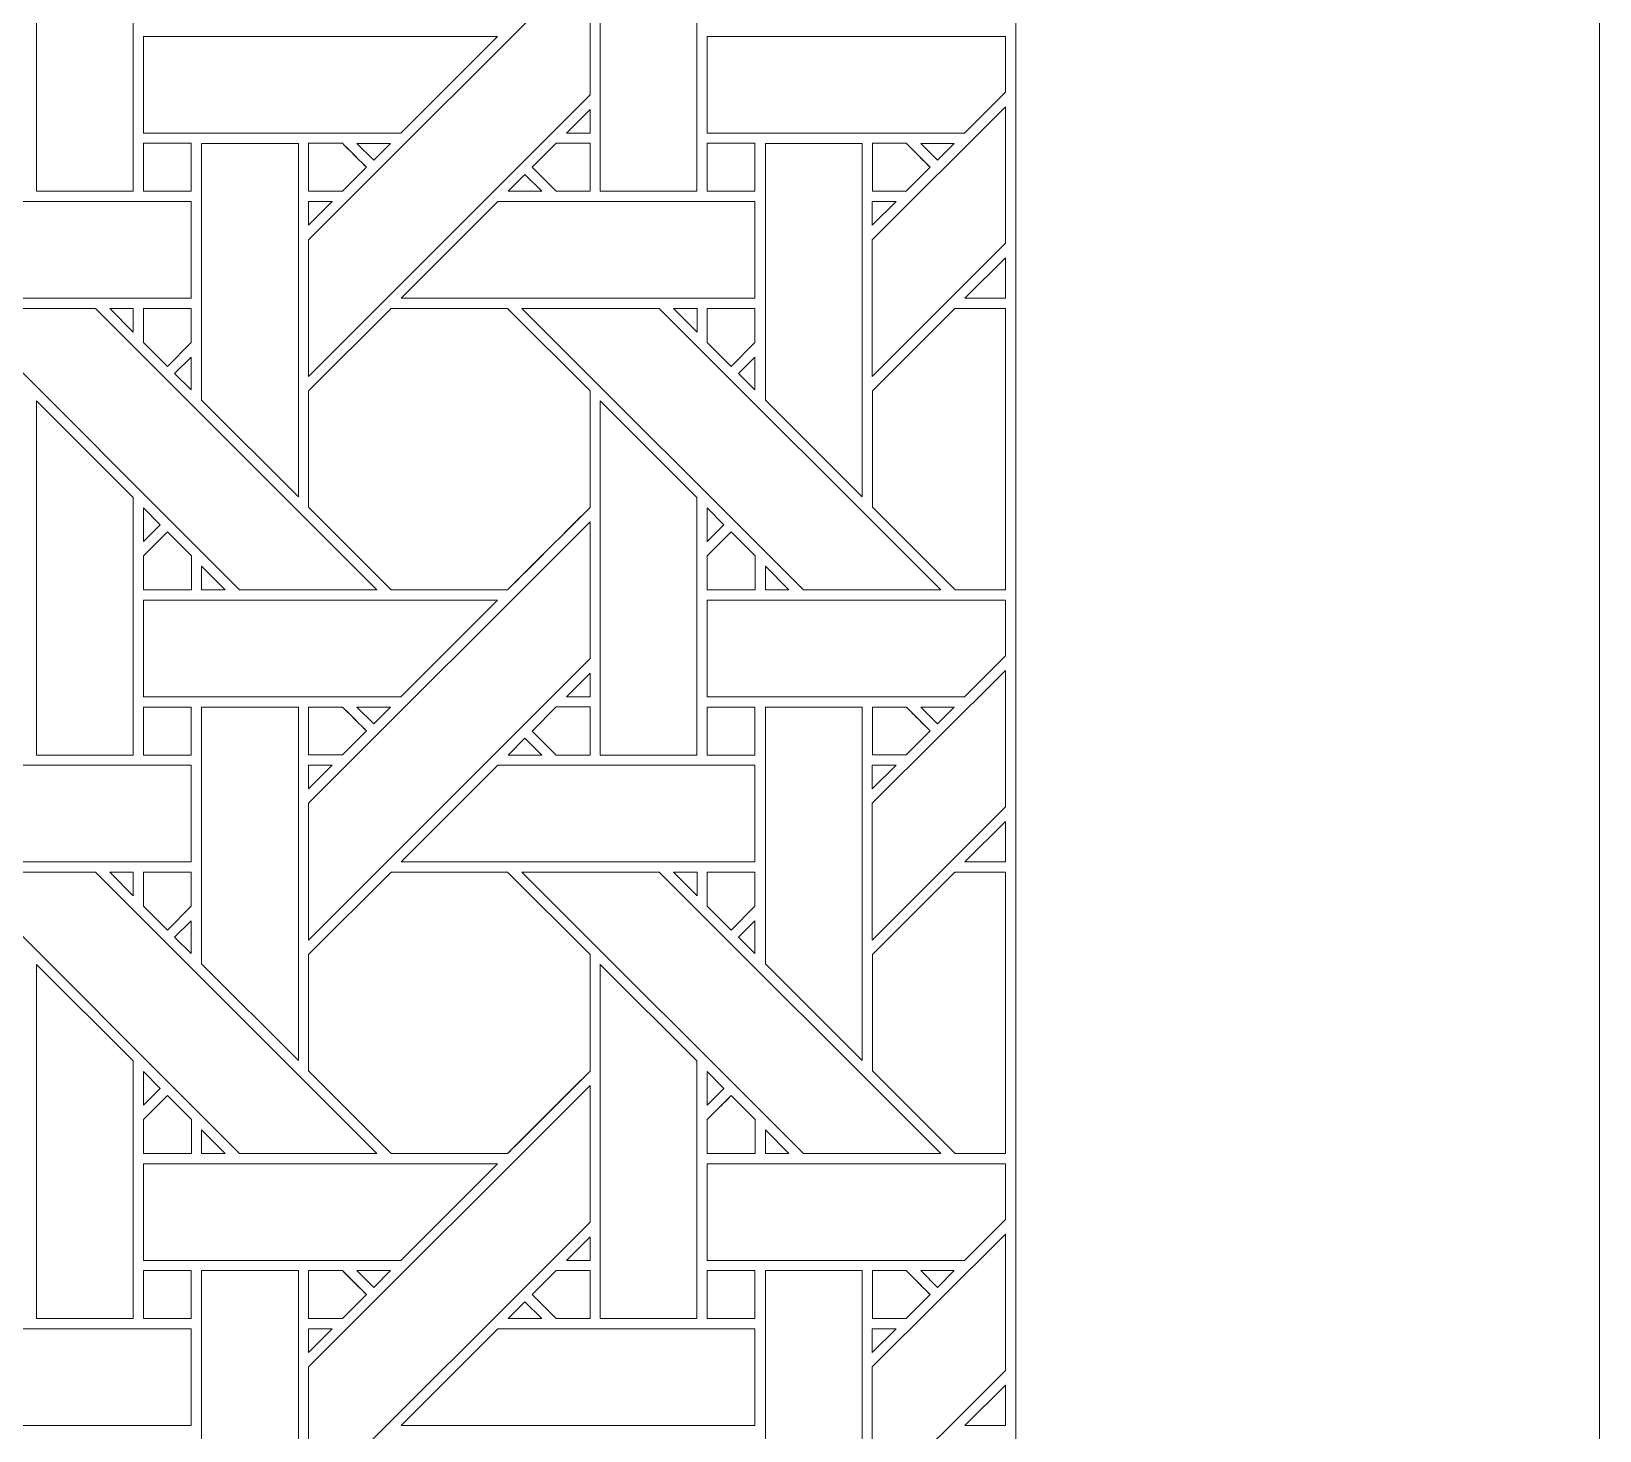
# Model space of a CAD drawing. Header units: inches. Extents: x 2.4 to 22.4, y -0.9 to 19.1.
# Drawn here: x 19.744 to 22.383, y 8.866 to 11.221 of the extents above; entities that cross this region are included whole.
import ezdxf

# ---------------------------------------------------------------- set-up
doc = ezdxf.new("R2010")
doc.units = ezdxf.units.IN
doc.header["$MEASUREMENT"] = 0
doc.layers.add('Design', color=7, linetype='Continuous', lineweight=0)

msp = doc.modelspace()

# ---------------------------------------------------------------- linework, layer by layer
at = {"layer": 'Design'}
for points, knots in [([(2.3829, 19.0948), (2.3829, 19.0948), (2.3829, -0.9052), (2.3829, -0.9052), (2.3829, -0.9052), (22.3829, -0.9052), (22.3829, -0.9052), (22.3829, -0.9052), (22.3829, 19.0948), (22.3829, 19.0948), (22.3829, 19.0948), (2.3829, 19.0948), (2.3829, 19.0948)], [0, 0, 0, 0, 1, 1, 1, 2, 2, 2, 3, 3, 3, 4, 4, 4, 4]), ([(3.3653, 18.1123), (3.3653, 18.1123), (3.3653, 0.0772), (3.3653, 0.0772), (3.3653, 0.0772), (21.4004, 0.0772), (21.4004, 0.0772), (21.4004, 0.0772), (21.4004, 18.1123), (21.4004, 18.1123), (21.4004, 18.1123), (3.3653, 18.1123), (3.3653, 18.1123)], [0, 0, 0, 0, 1, 1, 1, 2, 2, 2, 3, 3, 3, 4, 4, 4, 4]), ([(19.7523, 10.9519), (19.7523, 10.9519), (19.7523, 11.5477), (19.7523, 11.5477), (19.7523, 11.5477), (19.9151, 11.3856), (19.9151, 11.3856), (19.9151, 11.3856), (19.9151, 10.9519), (19.9151, 10.9519), (19.9151, 10.9519), (19.7523, 10.9519), (19.7523, 10.9519)], [0, 0, 0, 0, 1, 1, 1, 2, 2, 2, 3, 3, 3, 4, 4, 4, 4]), ([(20.701, 10.9519), (20.701, 10.9519), (20.701, 11.5477), (20.701, 11.5477), (20.701, 11.5477), (20.8638, 11.3856), (20.8638, 11.3856), (20.8638, 11.3856), (20.8638, 10.9519), (20.8638, 10.9519), (20.8638, 10.9519), (20.701, 10.9519), (20.701, 10.9519)], [0, 0, 0, 0, 1, 1, 1, 2, 2, 2, 3, 3, 3, 4, 4, 4, 4]), ([(20.6839, 11.1141), (20.6839, 11.1141), (20.2102, 10.6404), (20.2102, 10.6404), (20.2102, 10.6404), (20.2102, 10.8705), (20.2102, 10.8705), (20.2102, 10.8705), (20.6839, 11.3441), (20.6839, 11.3441), (20.6839, 11.3441), (20.6839, 11.1141), (20.6839, 11.1141)], [0, 0, 0, 0, 1, 1, 1, 2, 2, 2, 3, 3, 3, 4, 4, 4, 4]), ([(19.9324, 11.0499), (19.9324, 11.0499), (19.9324, 11.2126), (19.9324, 11.2126), (19.9324, 11.2126), (20.5281, 11.2126), (20.5281, 11.2126), (20.5281, 11.2126), (20.3653, 11.0499), (20.3653, 11.0499), (20.3653, 11.0499), (19.9324, 11.0499), (19.9324, 11.0499)], [0, 0, 0, 0, 1, 1, 1, 2, 2, 2, 3, 3, 3, 4, 4, 4, 4]), ([(21.3141, 11.0499), (21.3141, 11.0499), (20.8811, 11.0499), (20.8811, 11.0499), (20.8811, 11.0499), (20.8811, 11.2126), (20.8811, 11.2126), (20.8811, 11.2126), (21.3829, 11.2126), (21.3829, 11.2126), (21.3829, 11.2126), (21.3829, 11.1187), (21.3829, 11.1187), (21.3829, 11.1187), (21.3141, 11.0499), (21.3141, 11.0499)], [0, 0, 0, 0, 1, 1, 1, 2, 2, 2, 3, 3, 3, 4, 4, 4, 5, 5, 5, 5]), ([(20.6441, 11.0499), (20.6441, 11.0499), (20.6839, 11.0897), (20.6839, 11.0897), (20.6839, 11.0897), (20.6839, 11.0499), (20.6839, 11.0499), (20.6839, 11.0499), (20.6441, 11.0499), (20.6441, 11.0499)], [0, 0, 0, 0, 1, 1, 1, 2, 2, 2, 3, 3, 3, 3]), ([(21.1589, 10.6404), (21.1589, 10.6404), (21.1589, 10.8705), (21.1589, 10.8705), (21.1589, 10.8705), (21.3829, 11.0943), (21.3829, 11.0943), (21.3829, 11.0943), (21.3829, 10.8644), (21.3829, 10.8644), (21.3829, 10.8644), (21.1589, 10.6404), (21.1589, 10.6404)], [0, 0, 0, 0, 1, 1, 1, 2, 2, 2, 3, 3, 3, 4, 4, 4, 4]), ([(19.9324, 11.0327), (19.9324, 11.0327), (20.0127, 11.0327), (20.0127, 11.0327), (20.0127, 11.0327), (20.0127, 10.9519), (20.0127, 10.9519), (20.0127, 10.9519), (19.9324, 10.9519), (19.9324, 10.9519), (19.9324, 10.9519), (19.9324, 11.0327), (19.9324, 11.0327)], [0, 0, 0, 0, 1, 1, 1, 2, 2, 2, 3, 3, 3, 4, 4, 4, 4]), ([(19.9324, 10.9519), (19.9324, 10.9519), (19.9324, 11.0327), (19.9324, 11.0327), (19.9324, 11.0327), (20.0127, 11.0327), (20.0127, 11.0327), (20.0127, 11.0327), (20.0127, 10.9519), (20.0127, 10.9519), (20.0127, 10.9519), (19.9324, 10.9519), (19.9324, 10.9519)], [0, 0, 0, 0, 1, 1, 1, 2, 2, 2, 3, 3, 3, 4, 4, 4, 4]), ([(20.1931, 10.4375), (20.1931, 10.4375), (20.0302, 10.6004), (20.0302, 10.6004), (20.0302, 10.6004), (20.0302, 11.0326), (20.0302, 11.0326), (20.0302, 11.0326), (20.1931, 11.0326), (20.1931, 11.0326), (20.1931, 11.0326), (20.1931, 10.4375), (20.1931, 10.4375)], [0, 0, 0, 0, 1, 1, 1, 2, 2, 2, 3, 3, 3, 4, 4, 4, 4]), ([(20.2673, 11.0327), (20.2725, 11.0276), (20.3032, 10.9967), (20.3077, 10.9923), (20.3077, 10.9923), (20.2672, 10.9519), (20.2672, 10.9519), (20.2672, 10.9519), (20.2103, 10.9519), (20.2103, 10.9519), (20.2103, 10.9519), (20.2103, 11.0327), (20.2103, 11.0327), (20.2103, 11.0327), (20.2673, 11.0327), (20.2673, 11.0327)], [0, 0, 0, 0, 1, 1, 1, 2, 2, 2, 3, 3, 3, 4, 4, 4, 5, 5, 5, 5]), ([(20.2103, 10.9519), (20.2103, 10.9519), (20.2103, 11.0327), (20.2103, 11.0327), (20.2103, 11.0327), (20.2673, 11.0327), (20.2673, 11.0327), (20.2727, 11.0274), (20.3035, 10.9965), (20.3077, 10.9923), (20.3077, 10.9923), (20.2672, 10.9519), (20.2672, 10.9519), (20.2672, 10.9519), (20.2103, 10.9519), (20.2103, 10.9519)], [0, 0, 0, 0, 1, 1, 1, 2, 2, 2, 3, 3, 3, 4, 4, 4, 5, 5, 5, 5]), ([(20.2916, 11.0326), (20.2916, 11.0326), (20.3481, 11.0326), (20.3481, 11.0326), (20.3481, 11.0326), (20.3198, 11.0045), (20.3198, 11.0045), (20.3198, 11.0045), (20.2916, 11.0326), (20.2916, 11.0326)], [0, 0, 0, 0, 1, 1, 1, 2, 2, 2, 3, 3, 3, 3]), ([(20.6268, 10.9519), (20.6268, 10.9519), (20.5865, 10.9923), (20.5865, 10.9923), (20.5865, 10.9923), (20.6269, 11.0327), (20.6269, 11.0327), (20.6269, 11.0327), (20.6839, 11.0327), (20.6839, 11.0327), (20.6839, 11.0327), (20.6839, 10.9519), (20.6839, 10.9519), (20.6839, 10.9519), (20.6268, 10.9519), (20.6268, 10.9519)], [0, 0, 0, 0, 1, 1, 1, 2, 2, 2, 3, 3, 3, 4, 4, 4, 5, 5, 5, 5]), ([(20.6839, 11.0327), (20.6839, 11.0327), (20.6839, 10.9519), (20.6839, 10.9519), (20.6839, 10.9519), (20.6268, 10.9519), (20.6268, 10.9519), (20.6268, 10.9519), (20.5865, 10.9923), (20.5865, 10.9923), (20.5865, 10.9923), (20.6269, 11.0327), (20.6269, 11.0327), (20.6269, 11.0327), (20.6839, 11.0327), (20.6839, 11.0327)], [0, 0, 0, 0, 1, 1, 1, 2, 2, 2, 3, 3, 3, 4, 4, 4, 5, 5, 5, 5]), ([(20.8812, 11.0327), (20.8812, 11.0327), (20.9614, 11.0327), (20.9614, 11.0327), (20.9614, 11.0327), (20.9614, 10.9519), (20.9614, 10.9519), (20.9614, 10.9519), (20.8812, 10.9519), (20.8812, 10.9519), (20.8812, 10.9519), (20.8812, 11.0327), (20.8812, 11.0327)], [0, 0, 0, 0, 1, 1, 1, 2, 2, 2, 3, 3, 3, 4, 4, 4, 4]), ([(20.9614, 10.9519), (20.9614, 10.9519), (20.8812, 10.9519), (20.8812, 10.9519), (20.8812, 10.9519), (20.8812, 11.0327), (20.8812, 11.0327), (20.8812, 11.0327), (20.9614, 11.0327), (20.9614, 11.0327), (20.9614, 11.0327), (20.9614, 10.9519), (20.9614, 10.9519)], [0, 0, 0, 0, 1, 1, 1, 2, 2, 2, 3, 3, 3, 4, 4, 4, 4]), ([(20.9789, 10.6005), (20.9789, 10.6005), (20.9789, 11.0326), (20.9789, 11.0326), (20.9789, 11.0326), (21.1418, 11.0326), (21.1418, 11.0326), (21.1418, 11.0326), (21.1418, 10.4375), (21.1418, 10.4375), (21.1418, 10.4375), (20.9789, 10.6005), (20.9789, 10.6005)], [0, 0, 0, 0, 1, 1, 1, 2, 2, 2, 3, 3, 3, 4, 4, 4, 4]), ([(21.2161, 11.0327), (21.2212, 11.0276), (21.252, 10.9967), (21.2564, 10.9923), (21.2564, 10.9923), (21.216, 10.9519), (21.216, 10.9519), (21.216, 10.9519), (21.159, 10.9519), (21.159, 10.9519), (21.159, 10.9519), (21.159, 11.0327), (21.159, 11.0327), (21.159, 11.0327), (21.2161, 11.0327), (21.2161, 11.0327)], [0, 0, 0, 0, 1, 1, 1, 2, 2, 2, 3, 3, 3, 4, 4, 4, 5, 5, 5, 5]), ([(21.2564, 10.9923), (21.2564, 10.9923), (21.216, 10.9519), (21.216, 10.9519), (21.216, 10.9519), (21.159, 10.9519), (21.159, 10.9519), (21.159, 10.9519), (21.159, 11.0327), (21.159, 11.0327), (21.159, 11.0327), (21.2161, 11.0327), (21.2161, 11.0327), (21.2214, 11.0274), (21.2522, 10.9965), (21.2564, 10.9923)], [0, 0, 0, 0, 1, 1, 1, 2, 2, 2, 3, 3, 3, 4, 4, 4, 5, 5, 5, 5]), ([(21.2404, 11.0326), (21.2404, 11.0326), (21.2968, 11.0326), (21.2968, 11.0326), (21.2968, 11.0326), (21.2686, 11.0045), (21.2686, 11.0045), (21.2686, 11.0045), (21.2404, 11.0326), (21.2404, 11.0326)], [0, 0, 0, 0, 1, 1, 1, 2, 2, 2, 3, 3, 3, 3]), ([(20.6025, 10.9519), (20.6025, 10.9519), (20.546, 10.9519), (20.546, 10.9519), (20.546, 10.9519), (20.5743, 10.9801), (20.5743, 10.9801), (20.5743, 10.9801), (20.6025, 10.9519), (20.6025, 10.9519)], [0, 0, 0, 0, 1, 1, 1, 2, 2, 2, 3, 3, 3, 3]), ([(20.0126, 10.9347), (20.0126, 10.9347), (20.0126, 10.7719), (20.0126, 10.7719), (20.0126, 10.7719), (19.4173, 10.7719), (19.4173, 10.7719), (19.4173, 10.7719), (19.5802, 10.9347), (19.5802, 10.9347), (19.5802, 10.9347), (20.0126, 10.9347), (20.0126, 10.9347)], [0, 0, 0, 0, 1, 1, 1, 2, 2, 2, 3, 3, 3, 4, 4, 4, 4]), ([(20.2501, 10.9347), (20.2501, 10.9347), (20.2102, 10.8949), (20.2102, 10.8949), (20.2102, 10.8949), (20.2102, 10.9347), (20.2102, 10.9347), (20.2102, 10.9347), (20.2501, 10.9347), (20.2501, 10.9347)], [0, 0, 0, 0, 1, 1, 1, 2, 2, 2, 3, 3, 3, 3]), ([(20.9613, 10.9347), (20.9613, 10.9347), (20.9613, 10.7719), (20.9613, 10.7719), (20.9613, 10.7719), (20.3661, 10.7719), (20.3661, 10.7719), (20.3661, 10.7719), (20.5289, 10.9347), (20.5289, 10.9347), (20.5289, 10.9347), (20.9613, 10.9347), (20.9613, 10.9347)], [0, 0, 0, 0, 1, 1, 1, 2, 2, 2, 3, 3, 3, 4, 4, 4, 4]), ([(21.1988, 10.9347), (21.1988, 10.9347), (21.1589, 10.8949), (21.1589, 10.8949), (21.1589, 10.8949), (21.1589, 10.9347), (21.1589, 10.9347), (21.1589, 10.9347), (21.1988, 10.9347), (21.1988, 10.9347)], [0, 0, 0, 0, 1, 1, 1, 2, 2, 2, 3, 3, 3, 3]), ([(21.3148, 10.7719), (21.3148, 10.7719), (21.3829, 10.84), (21.3829, 10.84), (21.3829, 10.84), (21.3829, 10.7719), (21.3829, 10.7719), (21.3829, 10.7719), (21.3148, 10.7719), (21.3148, 10.7719)], [0, 0, 0, 0, 1, 1, 1, 2, 2, 2, 3, 3, 3, 3]), ([(20.0942, 10.2811), (20.0942, 10.2811), (19.6206, 10.7548), (19.6206, 10.7548), (19.6206, 10.7548), (19.8516, 10.7548), (19.8516, 10.7548), (19.8516, 10.7548), (20.3252, 10.2811), (20.3252, 10.2811), (20.3252, 10.2811), (20.0942, 10.2811), (20.0942, 10.2811)], [0, 0, 0, 0, 1, 1, 1, 2, 2, 2, 3, 3, 3, 4, 4, 4, 4]), ([(19.9151, 10.7548), (19.9151, 10.7548), (19.9151, 10.715), (19.9151, 10.715), (19.9151, 10.715), (19.8757, 10.7548), (19.8757, 10.7548), (19.8757, 10.7548), (19.9151, 10.7548), (19.9151, 10.7548)], [0, 0, 0, 0, 1, 1, 1, 2, 2, 2, 3, 3, 3, 3]), ([(20.0127, 10.7548), (20.0127, 10.7548), (20.0127, 10.6972), (20.0127, 10.6972), (20.0127, 10.6972), (19.9727, 10.6573), (19.9727, 10.6573), (19.9727, 10.6573), (19.9324, 10.6976), (19.9324, 10.6976), (19.9324, 10.6976), (19.9324, 10.7548), (19.9324, 10.7548), (19.9324, 10.7548), (20.0127, 10.7548), (20.0127, 10.7548)], [0, 0, 0, 0, 1, 1, 1, 2, 2, 2, 3, 3, 3, 4, 4, 4, 5, 5, 5, 5]), ([(19.9727, 10.6573), (19.9727, 10.6573), (19.9324, 10.6976), (19.9324, 10.6976), (19.9324, 10.6976), (19.9324, 10.7548), (19.9324, 10.7548), (19.9324, 10.7548), (20.0127, 10.7548), (20.0127, 10.7548), (20.0127, 10.7548), (20.0127, 10.6972), (20.0127, 10.6972), (20.0127, 10.6972), (19.9727, 10.6573), (19.9727, 10.6573)], [0, 0, 0, 0, 1, 1, 1, 2, 2, 2, 3, 3, 3, 4, 4, 4, 5, 5, 5, 5]), ([(20.349, 10.7548), (20.349, 10.7548), (20.5452, 10.7548), (20.5452, 10.7548), (20.5452, 10.7548), (20.6839, 10.6161), (20.6839, 10.6161), (20.6839, 10.6161), (20.6839, 10.4198), (20.6839, 10.4198), (20.6661, 10.4019), (20.5542, 10.2902), (20.5452, 10.2812), (20.5452, 10.2812), (20.3495, 10.2812), (20.3495, 10.2812), (20.3495, 10.2812), (20.2103, 10.4204), (20.2103, 10.4204), (20.2103, 10.4204), (20.2103, 10.6161), (20.2103, 10.6161), (20.2103, 10.6161), (20.349, 10.7548), (20.349, 10.7548)], [0, 0, 0, 0, 1, 1, 1, 2, 2, 2, 3, 3, 3, 4, 4, 4, 5, 5, 5, 6, 6, 6, 7, 7, 7, 8, 8, 8, 8]), ([(20.6839, 10.4198), (20.6663, 10.4021), (20.5544, 10.2903), (20.5452, 10.2812), (20.5452, 10.2812), (20.3495, 10.2812), (20.3495, 10.2812), (20.3495, 10.2812), (20.2103, 10.4204), (20.2103, 10.4204), (20.2103, 10.4204), (20.2103, 10.6161), (20.2103, 10.6161), (20.2103, 10.6161), (20.349, 10.7548), (20.349, 10.7548), (20.349, 10.7548), (20.5452, 10.7548), (20.5452, 10.7548), (20.5452, 10.7548), (20.6839, 10.6161), (20.6839, 10.6161), (20.6839, 10.6161), (20.6839, 10.4198), (20.6839, 10.4198)], [0, 0, 0, 0, 1, 1, 1, 2, 2, 2, 3, 3, 3, 4, 4, 4, 5, 5, 5, 6, 6, 6, 7, 7, 7, 8, 8, 8, 8]), ([(21.274, 10.2811), (21.274, 10.2811), (21.0429, 10.2811), (21.0429, 10.2811), (21.0429, 10.2811), (20.5694, 10.7548), (20.5694, 10.7548), (20.5694, 10.7548), (20.8003, 10.7548), (20.8003, 10.7548), (20.8003, 10.7548), (21.274, 10.2811), (21.274, 10.2811)], [0, 0, 0, 0, 1, 1, 1, 2, 2, 2, 3, 3, 3, 4, 4, 4, 4]), ([(20.8639, 10.7548), (20.8639, 10.7548), (20.8639, 10.715), (20.8639, 10.715), (20.8639, 10.715), (20.8244, 10.7548), (20.8244, 10.7548), (20.8244, 10.7548), (20.8639, 10.7548), (20.8639, 10.7548)], [0, 0, 0, 0, 1, 1, 1, 2, 2, 2, 3, 3, 3, 3]), ([(20.9614, 10.7548), (20.9614, 10.7548), (20.9614, 10.6972), (20.9614, 10.6972), (20.9614, 10.6972), (20.9215, 10.6573), (20.9215, 10.6573), (20.9215, 10.6573), (20.8811, 10.6976), (20.8811, 10.6976), (20.8811, 10.6976), (20.8811, 10.7548), (20.8811, 10.7548), (20.8811, 10.7548), (20.9614, 10.7548), (20.9614, 10.7548)], [0, 0, 0, 0, 1, 1, 1, 2, 2, 2, 3, 3, 3, 4, 4, 4, 5, 5, 5, 5]), ([(20.9215, 10.6573), (20.9215, 10.6573), (20.8811, 10.6976), (20.8811, 10.6976), (20.8811, 10.6976), (20.8811, 10.7548), (20.8811, 10.7548), (20.8811, 10.7548), (20.9614, 10.7548), (20.9614, 10.7548), (20.9614, 10.7548), (20.9614, 10.6972), (20.9614, 10.6972), (20.9614, 10.6972), (20.9215, 10.6573), (20.9215, 10.6573)], [0, 0, 0, 0, 1, 1, 1, 2, 2, 2, 3, 3, 3, 4, 4, 4, 5, 5, 5, 5]), ([(21.2978, 10.7548), (21.2978, 10.7548), (21.3829, 10.7548), (21.3829, 10.7548), (21.3829, 10.7548), (21.3829, 10.2812), (21.3829, 10.2812), (21.3829, 10.2812), (21.2983, 10.2812), (21.2983, 10.2812), (21.2983, 10.2812), (21.159, 10.4204), (21.159, 10.4204), (21.159, 10.4204), (21.159, 10.6161), (21.159, 10.6161), (21.159, 10.6161), (21.2978, 10.7548), (21.2978, 10.7548)], [0, 0, 0, 0, 1, 1, 1, 2, 2, 2, 3, 3, 3, 4, 4, 4, 5, 5, 5, 6, 6, 6, 6]), ([(21.2983, 10.2812), (21.2983, 10.2812), (21.159, 10.4204), (21.159, 10.4204), (21.159, 10.4204), (21.159, 10.6161), (21.159, 10.6161), (21.159, 10.6161), (21.2976, 10.7548), (21.2976, 10.7548), (21.2976, 10.7548), (21.3829, 10.7548), (21.3829, 10.7548), (21.3829, 10.7548), (21.3829, 10.2812), (21.3829, 10.2812), (21.3829, 10.2812), (21.2983, 10.2812), (21.2983, 10.2812)], [0, 0, 0, 0, 1, 1, 1, 2, 2, 2, 3, 3, 3, 4, 4, 4, 5, 5, 5, 6, 6, 6, 6]), ([(20.0126, 10.6729), (20.0126, 10.6729), (20.0126, 10.6178), (20.0126, 10.6178), (20.0126, 10.6178), (19.9848, 10.6452), (19.9848, 10.6452), (19.9848, 10.6452), (20.0126, 10.6729), (20.0126, 10.6729)], [0, 0, 0, 0, 1, 1, 1, 2, 2, 2, 3, 3, 3, 3]), ([(20.9613, 10.6729), (20.9613, 10.6729), (20.9613, 10.6178), (20.9613, 10.6178), (20.9613, 10.6178), (20.9336, 10.6452), (20.9336, 10.6452), (20.9336, 10.6452), (20.9613, 10.6729), (20.9613, 10.6729)], [0, 0, 0, 0, 1, 1, 1, 2, 2, 2, 3, 3, 3, 3]), ([(19.7523, 10.0031), (19.7523, 10.0031), (19.7523, 10.599), (19.7523, 10.599), (19.7523, 10.599), (19.9151, 10.4368), (19.9151, 10.4368), (19.9151, 10.4368), (19.9151, 10.0031), (19.9151, 10.0031), (19.9151, 10.0031), (19.7523, 10.0031), (19.7523, 10.0031)], [0, 0, 0, 0, 1, 1, 1, 2, 2, 2, 3, 3, 3, 4, 4, 4, 4]), ([(20.701, 10.0031), (20.701, 10.0031), (20.701, 10.599), (20.701, 10.599), (20.701, 10.599), (20.8638, 10.4368), (20.8638, 10.4368), (20.8638, 10.4368), (20.8638, 10.0031), (20.8638, 10.0031), (20.8638, 10.0031), (20.701, 10.0031), (20.701, 10.0031)], [0, 0, 0, 0, 1, 1, 1, 2, 2, 2, 3, 3, 3, 4, 4, 4, 4]), ([(19.9324, 10.3626), (19.9324, 10.3626), (19.9324, 10.4193), (19.9324, 10.4193), (19.9324, 10.4193), (19.9605, 10.3908), (19.9605, 10.3908), (19.9605, 10.3908), (19.9324, 10.3626), (19.9324, 10.3626)], [0, 0, 0, 0, 1, 1, 1, 2, 2, 2, 3, 3, 3, 3]), ([(20.8811, 10.3626), (20.8811, 10.3626), (20.8811, 10.4193), (20.8811, 10.4193), (20.8811, 10.4193), (20.9093, 10.3908), (20.9093, 10.3908), (20.9093, 10.3908), (20.8811, 10.3626), (20.8811, 10.3626)], [0, 0, 0, 0, 1, 1, 1, 2, 2, 2, 3, 3, 3, 3]), ([(19.9324, 10.2809), (19.9324, 10.2809), (19.9324, 10.3382), (19.9324, 10.3382), (19.9324, 10.3382), (19.9727, 10.3785), (19.9727, 10.3785), (19.9727, 10.3785), (20.0131, 10.3382), (20.0131, 10.3382), (20.0131, 10.3382), (20.0131, 10.2809), (20.0131, 10.2809), (20.0131, 10.2809), (19.9324, 10.2809), (19.9324, 10.2809)], [0, 0, 0, 0, 1, 1, 1, 2, 2, 2, 3, 3, 3, 4, 4, 4, 5, 5, 5, 5]), ([(19.9727, 10.3785), (19.9727, 10.3785), (20.0131, 10.3382), (20.0131, 10.3382), (20.0131, 10.3382), (20.0131, 10.2809), (20.0131, 10.2809), (20.0131, 10.2809), (19.9324, 10.2809), (19.9324, 10.2809), (19.9324, 10.2809), (19.9324, 10.3382), (19.9324, 10.3382), (19.9324, 10.3382), (19.9727, 10.3785), (19.9727, 10.3785)], [0, 0, 0, 0, 1, 1, 1, 2, 2, 2, 3, 3, 3, 4, 4, 4, 5, 5, 5, 5]), ([(20.6839, 10.1654), (20.6839, 10.1654), (20.2102, 9.6917), (20.2102, 9.6917), (20.2102, 9.6917), (20.2102, 9.9218), (20.2102, 9.9218), (20.2102, 9.9218), (20.6839, 10.3954), (20.6839, 10.3954), (20.6839, 10.3954), (20.6839, 10.1654), (20.6839, 10.1654)], [0, 0, 0, 0, 1, 1, 1, 2, 2, 2, 3, 3, 3, 4, 4, 4, 4]), ([(20.8812, 10.2809), (20.8812, 10.2809), (20.8812, 10.3382), (20.8812, 10.3382), (20.8812, 10.3382), (20.9215, 10.3785), (20.9215, 10.3785), (20.9215, 10.3785), (20.9618, 10.3382), (20.9618, 10.3382), (20.9618, 10.3382), (20.9618, 10.2809), (20.9618, 10.2809), (20.9618, 10.2809), (20.8812, 10.2809), (20.8812, 10.2809)], [0, 0, 0, 0, 1, 1, 1, 2, 2, 2, 3, 3, 3, 4, 4, 4, 5, 5, 5, 5]), ([(20.9215, 10.3785), (20.9215, 10.3785), (20.9618, 10.3382), (20.9618, 10.3382), (20.9618, 10.3382), (20.9618, 10.2809), (20.9618, 10.2809), (20.9618, 10.2809), (20.8812, 10.2809), (20.8812, 10.2809), (20.8812, 10.2809), (20.8812, 10.3382), (20.8812, 10.3382), (20.8812, 10.3382), (20.9215, 10.3785), (20.9215, 10.3785)], [0, 0, 0, 0, 1, 1, 1, 2, 2, 2, 3, 3, 3, 4, 4, 4, 5, 5, 5, 5]), ([(20.0303, 10.2811), (20.0303, 10.2811), (20.0303, 10.3209), (20.0303, 10.3209), (20.0303, 10.3209), (20.07, 10.2811), (20.07, 10.2811), (20.07, 10.2811), (20.0303, 10.2811), (20.0303, 10.2811)], [0, 0, 0, 0, 1, 1, 1, 2, 2, 2, 3, 3, 3, 3]), ([(21.0187, 10.2811), (21.0187, 10.2811), (20.979, 10.2811), (20.979, 10.2811), (20.979, 10.2811), (20.979, 10.3209), (20.979, 10.3209), (20.979, 10.3209), (21.0187, 10.2811), (21.0187, 10.2811)], [0, 0, 0, 0, 1, 1, 1, 2, 2, 2, 3, 3, 3, 3]), ([(19.9324, 10.1012), (19.9324, 10.1012), (19.9324, 10.2639), (19.9324, 10.2639), (19.9324, 10.2639), (20.5281, 10.2639), (20.5281, 10.2639), (20.5281, 10.2639), (20.3653, 10.1012), (20.3653, 10.1012), (20.3653, 10.1012), (19.9324, 10.1012), (19.9324, 10.1012)], [0, 0, 0, 0, 1, 1, 1, 2, 2, 2, 3, 3, 3, 4, 4, 4, 4]), ([(21.3141, 10.1012), (21.3141, 10.1012), (20.8811, 10.1012), (20.8811, 10.1012), (20.8811, 10.1012), (20.8811, 10.2639), (20.8811, 10.2639), (20.8811, 10.2639), (21.3829, 10.2639), (21.3829, 10.2639), (21.3829, 10.2639), (21.3829, 10.17), (21.3829, 10.17), (21.3829, 10.17), (21.3141, 10.1012), (21.3141, 10.1012)], [0, 0, 0, 0, 1, 1, 1, 2, 2, 2, 3, 3, 3, 4, 4, 4, 5, 5, 5, 5]), ([(20.6441, 10.1012), (20.6441, 10.1012), (20.6839, 10.141), (20.6839, 10.141), (20.6839, 10.141), (20.6839, 10.1012), (20.6839, 10.1012), (20.6839, 10.1012), (20.6441, 10.1012), (20.6441, 10.1012)], [0, 0, 0, 0, 1, 1, 1, 2, 2, 2, 3, 3, 3, 3]), ([(21.1589, 9.6917), (21.1589, 9.6917), (21.1589, 9.9218), (21.1589, 9.9218), (21.1589, 9.9218), (21.3829, 10.1456), (21.3829, 10.1456), (21.3829, 10.1456), (21.3829, 9.9156), (21.3829, 9.9156), (21.3829, 9.9156), (21.1589, 9.6917), (21.1589, 9.6917)], [0, 0, 0, 0, 1, 1, 1, 2, 2, 2, 3, 3, 3, 4, 4, 4, 4]), ([(19.9324, 10.0839), (19.9324, 10.0839), (20.0127, 10.0839), (20.0127, 10.0839), (20.0127, 10.0839), (20.0127, 10.0031), (20.0127, 10.0031), (20.0127, 10.0031), (19.9324, 10.0031), (19.9324, 10.0031), (19.9324, 10.0031), (19.9324, 10.0839), (19.9324, 10.0839)], [0, 0, 0, 0, 1, 1, 1, 2, 2, 2, 3, 3, 3, 4, 4, 4, 4]), ([(19.9324, 10.0031), (19.9324, 10.0031), (19.9324, 10.0839), (19.9324, 10.0839), (19.9324, 10.0839), (20.0127, 10.0839), (20.0127, 10.0839), (20.0127, 10.0839), (20.0127, 10.0031), (20.0127, 10.0031), (20.0127, 10.0031), (19.9324, 10.0031), (19.9324, 10.0031)], [0, 0, 0, 0, 1, 1, 1, 2, 2, 2, 3, 3, 3, 4, 4, 4, 4]), ([(20.1931, 9.4888), (20.1931, 9.4888), (20.0302, 9.6517), (20.0302, 9.6517), (20.0302, 9.6517), (20.0302, 10.0839), (20.0302, 10.0839), (20.0302, 10.0839), (20.1931, 10.0839), (20.1931, 10.0839), (20.1931, 10.0839), (20.1931, 9.4888), (20.1931, 9.4888)], [0, 0, 0, 0, 1, 1, 1, 2, 2, 2, 3, 3, 3, 4, 4, 4, 4]), ([(20.2673, 10.0839), (20.2725, 10.0788), (20.3032, 10.048), (20.3077, 10.0436), (20.3077, 10.0436), (20.2672, 10.0032), (20.2672, 10.0032), (20.2672, 10.0032), (20.2103, 10.0032), (20.2103, 10.0032), (20.2103, 10.0032), (20.2103, 10.0839), (20.2103, 10.0839), (20.2103, 10.0839), (20.2673, 10.0839), (20.2673, 10.0839)], [0, 0, 0, 0, 1, 1, 1, 2, 2, 2, 3, 3, 3, 4, 4, 4, 5, 5, 5, 5]), ([(20.2103, 10.0032), (20.2103, 10.0032), (20.2103, 10.0839), (20.2103, 10.0839), (20.2103, 10.0839), (20.2673, 10.0839), (20.2673, 10.0839), (20.2727, 10.0786), (20.3035, 10.0477), (20.3077, 10.0436), (20.3077, 10.0436), (20.2672, 10.0032), (20.2672, 10.0032), (20.2672, 10.0032), (20.2103, 10.0032), (20.2103, 10.0032)], [0, 0, 0, 0, 1, 1, 1, 2, 2, 2, 3, 3, 3, 4, 4, 4, 5, 5, 5, 5]), ([(20.2916, 10.0839), (20.2916, 10.0839), (20.3481, 10.0839), (20.3481, 10.0839), (20.3481, 10.0839), (20.3198, 10.0557), (20.3198, 10.0557), (20.3198, 10.0557), (20.2916, 10.0839), (20.2916, 10.0839)], [0, 0, 0, 0, 1, 1, 1, 2, 2, 2, 3, 3, 3, 3]), ([(20.6268, 10.0031), (20.6268, 10.0031), (20.5865, 10.0435), (20.5865, 10.0435), (20.5865, 10.0435), (20.6269, 10.084), (20.6269, 10.084), (20.6269, 10.084), (20.6839, 10.084), (20.6839, 10.084), (20.6839, 10.084), (20.6839, 10.0031), (20.6839, 10.0031), (20.6839, 10.0031), (20.6268, 10.0031), (20.6268, 10.0031)], [0, 0, 0, 0, 1, 1, 1, 2, 2, 2, 3, 3, 3, 4, 4, 4, 5, 5, 5, 5]), ([(20.6839, 10.084), (20.6839, 10.084), (20.6839, 10.0031), (20.6839, 10.0031), (20.6839, 10.0031), (20.6268, 10.0031), (20.6268, 10.0031), (20.6268, 10.0031), (20.5865, 10.0435), (20.5865, 10.0435), (20.5865, 10.0435), (20.6269, 10.084), (20.6269, 10.084), (20.6269, 10.084), (20.6839, 10.084), (20.6839, 10.084)], [0, 0, 0, 0, 1, 1, 1, 2, 2, 2, 3, 3, 3, 4, 4, 4, 5, 5, 5, 5]), ([(20.8812, 10.0839), (20.8812, 10.0839), (20.9614, 10.0839), (20.9614, 10.0839), (20.9614, 10.0839), (20.9614, 10.0031), (20.9614, 10.0031), (20.9614, 10.0031), (20.8812, 10.0031), (20.8812, 10.0031), (20.8812, 10.0031), (20.8812, 10.0839), (20.8812, 10.0839)], [0, 0, 0, 0, 1, 1, 1, 2, 2, 2, 3, 3, 3, 4, 4, 4, 4]), ([(20.9614, 10.0031), (20.9614, 10.0031), (20.8812, 10.0031), (20.8812, 10.0031), (20.8812, 10.0031), (20.8812, 10.0839), (20.8812, 10.0839), (20.8812, 10.0839), (20.9614, 10.0839), (20.9614, 10.0839), (20.9614, 10.0839), (20.9614, 10.0031), (20.9614, 10.0031)], [0, 0, 0, 0, 1, 1, 1, 2, 2, 2, 3, 3, 3, 4, 4, 4, 4]), ([(20.9789, 9.6517), (20.9789, 9.6517), (20.9789, 10.0839), (20.9789, 10.0839), (20.9789, 10.0839), (21.1418, 10.0839), (21.1418, 10.0839), (21.1418, 10.0839), (21.1418, 9.4888), (21.1418, 9.4888), (21.1418, 9.4888), (20.9789, 9.6517), (20.9789, 9.6517)], [0, 0, 0, 0, 1, 1, 1, 2, 2, 2, 3, 3, 3, 4, 4, 4, 4]), ([(21.2161, 10.0839), (21.2212, 10.0788), (21.252, 10.048), (21.2564, 10.0436), (21.2564, 10.0436), (21.2159, 10.0032), (21.2159, 10.0032), (21.2159, 10.0032), (21.159, 10.0032), (21.159, 10.0032), (21.159, 10.0032), (21.159, 10.0839), (21.159, 10.0839), (21.159, 10.0839), (21.2161, 10.0839), (21.2161, 10.0839)], [0, 0, 0, 0, 1, 1, 1, 2, 2, 2, 3, 3, 3, 4, 4, 4, 5, 5, 5, 5]), ([(21.2405, 10.0595), (21.2464, 10.0535), (21.2522, 10.0477), (21.2564, 10.0436), (21.2564, 10.0436), (21.2159, 10.0032), (21.2159, 10.0032), (21.2159, 10.0032), (21.159, 10.0032), (21.159, 10.0032), (21.159, 10.0032), (21.159, 10.0839), (21.159, 10.0839), (21.159, 10.0839), (21.2161, 10.0839), (21.2161, 10.0839), (21.2214, 10.0786), (21.2312, 10.0688), (21.2405, 10.0595)], [0, 0, 0, 0, 1, 1, 1, 2, 2, 2, 3, 3, 3, 4, 4, 4, 5, 5, 5, 6, 6, 6, 6]), ([(21.2404, 10.0839), (21.2404, 10.0839), (21.2968, 10.0839), (21.2968, 10.0839), (21.2968, 10.0839), (21.2686, 10.0557), (21.2686, 10.0557), (21.2686, 10.0557), (21.2404, 10.0839), (21.2404, 10.0839)], [0, 0, 0, 0, 1, 1, 1, 2, 2, 2, 3, 3, 3, 3]), ([(20.6025, 10.0031), (20.6025, 10.0031), (20.546, 10.0031), (20.546, 10.0031), (20.546, 10.0031), (20.5743, 10.0314), (20.5743, 10.0314), (20.5743, 10.0314), (20.6025, 10.0031), (20.6025, 10.0031)], [0, 0, 0, 0, 1, 1, 1, 2, 2, 2, 3, 3, 3, 3]), ([(20.0126, 9.986), (20.0126, 9.986), (20.0126, 9.8232), (20.0126, 9.8232), (20.0126, 9.8232), (19.4173, 9.8232), (19.4173, 9.8232), (19.4173, 9.8232), (19.5802, 9.986), (19.5802, 9.986), (19.5802, 9.986), (20.0126, 9.986), (20.0126, 9.986)], [0, 0, 0, 0, 1, 1, 1, 2, 2, 2, 3, 3, 3, 4, 4, 4, 4]), ([(20.2501, 9.986), (20.2501, 9.986), (20.2102, 9.9462), (20.2102, 9.9462), (20.2102, 9.9462), (20.2102, 9.986), (20.2102, 9.986), (20.2102, 9.986), (20.2501, 9.986), (20.2501, 9.986)], [0, 0, 0, 0, 1, 1, 1, 2, 2, 2, 3, 3, 3, 3]), ([(20.9613, 9.986), (20.9613, 9.986), (20.9613, 9.8232), (20.9613, 9.8232), (20.9613, 9.8232), (20.3661, 9.8232), (20.3661, 9.8232), (20.3661, 9.8232), (20.5289, 9.986), (20.5289, 9.986), (20.5289, 9.986), (20.9613, 9.986), (20.9613, 9.986)], [0, 0, 0, 0, 1, 1, 1, 2, 2, 2, 3, 3, 3, 4, 4, 4, 4]), ([(21.1988, 9.986), (21.1988, 9.986), (21.1589, 9.9462), (21.1589, 9.9462), (21.1589, 9.9462), (21.1589, 9.986), (21.1589, 9.986), (21.1589, 9.986), (21.1988, 9.986), (21.1988, 9.986)], [0, 0, 0, 0, 1, 1, 1, 2, 2, 2, 3, 3, 3, 3]), ([(21.3148, 9.8232), (21.3148, 9.8232), (21.3829, 9.8912), (21.3829, 9.8912), (21.3829, 9.8912), (21.3829, 9.8232), (21.3829, 9.8232), (21.3829, 9.8232), (21.3148, 9.8232), (21.3148, 9.8232)], [0, 0, 0, 0, 1, 1, 1, 2, 2, 2, 3, 3, 3, 3]), ([(20.0942, 9.3324), (20.0942, 9.3324), (19.6206, 9.8061), (19.6206, 9.8061), (19.6206, 9.8061), (19.8516, 9.8061), (19.8516, 9.8061), (19.8516, 9.8061), (20.3252, 9.3324), (20.3252, 9.3324), (20.3252, 9.3324), (20.0942, 9.3324), (20.0942, 9.3324)], [0, 0, 0, 0, 1, 1, 1, 2, 2, 2, 3, 3, 3, 4, 4, 4, 4]), ([(19.9151, 9.8061), (19.9151, 9.8061), (19.9151, 9.7662), (19.9151, 9.7662), (19.9151, 9.7662), (19.8757, 9.8061), (19.8757, 9.8061), (19.8757, 9.8061), (19.9151, 9.8061), (19.9151, 9.8061)], [0, 0, 0, 0, 1, 1, 1, 2, 2, 2, 3, 3, 3, 3]), ([(20.0127, 9.8061), (20.0127, 9.8061), (20.0127, 9.7485), (20.0127, 9.7485), (20.0127, 9.7485), (19.9727, 9.7085), (19.9727, 9.7085), (19.9727, 9.7085), (19.9324, 9.7489), (19.9324, 9.7489), (19.9324, 9.7489), (19.9324, 9.8061), (19.9324, 9.8061), (19.9324, 9.8061), (20.0127, 9.8061), (20.0127, 9.8061)], [0, 0, 0, 0, 1, 1, 1, 2, 2, 2, 3, 3, 3, 4, 4, 4, 5, 5, 5, 5]), ([(19.9727, 9.7085), (19.9727, 9.7085), (19.9324, 9.7489), (19.9324, 9.7489), (19.9324, 9.7489), (19.9324, 9.8061), (19.9324, 9.8061), (19.9324, 9.8061), (20.0127, 9.8061), (20.0127, 9.8061), (20.0127, 9.8061), (20.0127, 9.7485), (20.0127, 9.7485), (20.0127, 9.7485), (19.9727, 9.7085), (19.9727, 9.7085)], [0, 0, 0, 0, 1, 1, 1, 2, 2, 2, 3, 3, 3, 4, 4, 4, 5, 5, 5, 5]), ([(20.349, 9.8061), (20.349, 9.8061), (20.5452, 9.8061), (20.5452, 9.8061), (20.5452, 9.8061), (20.6839, 9.6673), (20.6839, 9.6673), (20.6839, 9.6673), (20.6839, 9.4711), (20.6839, 9.4711), (20.6661, 9.4532), (20.5542, 9.3414), (20.5452, 9.3324), (20.5452, 9.3324), (20.3495, 9.3324), (20.3495, 9.3324), (20.3495, 9.3324), (20.2103, 9.4717), (20.2103, 9.4717), (20.2103, 9.4717), (20.2103, 9.6673), (20.2103, 9.6673), (20.2103, 9.6673), (20.349, 9.8061), (20.349, 9.8061)], [0, 0, 0, 0, 1, 1, 1, 2, 2, 2, 3, 3, 3, 4, 4, 4, 5, 5, 5, 6, 6, 6, 7, 7, 7, 8, 8, 8, 8]), ([(20.6839, 9.4711), (20.6665, 9.4535), (20.5545, 9.3417), (20.5452, 9.3324), (20.5452, 9.3324), (20.3495, 9.3324), (20.3495, 9.3324), (20.3495, 9.3324), (20.2103, 9.4717), (20.2103, 9.4717), (20.2103, 9.4717), (20.2103, 9.6673), (20.2103, 9.6673), (20.2103, 9.6673), (20.349, 9.8061), (20.349, 9.8061), (20.349, 9.8061), (20.5452, 9.8061), (20.5452, 9.8061), (20.5452, 9.8061), (20.6839, 9.6673), (20.6839, 9.6673), (20.6839, 9.6673), (20.6839, 9.4711), (20.6839, 9.4711)], [0, 0, 0, 0, 1, 1, 1, 2, 2, 2, 3, 3, 3, 4, 4, 4, 5, 5, 5, 6, 6, 6, 7, 7, 7, 8, 8, 8, 8]), ([(21.274, 9.3324), (21.274, 9.3324), (21.0429, 9.3324), (21.0429, 9.3324), (21.0429, 9.3324), (20.5694, 9.8061), (20.5694, 9.8061), (20.5694, 9.8061), (20.8003, 9.8061), (20.8003, 9.8061), (20.8003, 9.8061), (21.274, 9.3324), (21.274, 9.3324)], [0, 0, 0, 0, 1, 1, 1, 2, 2, 2, 3, 3, 3, 4, 4, 4, 4]), ([(20.8639, 9.8061), (20.8639, 9.8061), (20.8639, 9.7662), (20.8639, 9.7662), (20.8639, 9.7662), (20.8244, 9.8061), (20.8244, 9.8061), (20.8244, 9.8061), (20.8639, 9.8061), (20.8639, 9.8061)], [0, 0, 0, 0, 1, 1, 1, 2, 2, 2, 3, 3, 3, 3]), ([(20.9614, 9.8061), (20.9614, 9.8061), (20.9614, 9.7485), (20.9614, 9.7485), (20.9614, 9.7485), (20.9215, 9.7085), (20.9215, 9.7085), (20.9215, 9.7085), (20.8811, 9.7489), (20.8811, 9.7489), (20.8811, 9.7489), (20.8811, 9.8061), (20.8811, 9.8061), (20.8811, 9.8061), (20.9614, 9.8061), (20.9614, 9.8061)], [0, 0, 0, 0, 1, 1, 1, 2, 2, 2, 3, 3, 3, 4, 4, 4, 5, 5, 5, 5]), ([(20.9215, 9.7085), (20.9215, 9.7085), (20.8811, 9.7489), (20.8811, 9.7489), (20.8811, 9.7489), (20.8811, 9.8061), (20.8811, 9.8061), (20.8811, 9.8061), (20.9614, 9.8061), (20.9614, 9.8061), (20.9614, 9.8061), (20.9614, 9.7485), (20.9614, 9.7485), (20.9614, 9.7485), (20.9215, 9.7085), (20.9215, 9.7085)], [0, 0, 0, 0, 1, 1, 1, 2, 2, 2, 3, 3, 3, 4, 4, 4, 5, 5, 5, 5]), ([(21.2978, 9.8061), (21.2978, 9.8061), (21.3829, 9.8061), (21.3829, 9.8061), (21.3829, 9.8061), (21.3829, 9.3324), (21.3829, 9.3324), (21.3829, 9.3324), (21.2983, 9.3324), (21.2983, 9.3324), (21.2983, 9.3324), (21.159, 9.4717), (21.159, 9.4717), (21.159, 9.4717), (21.159, 9.6673), (21.159, 9.6673), (21.159, 9.6673), (21.2978, 9.8061), (21.2978, 9.8061)], [0, 0, 0, 0, 1, 1, 1, 2, 2, 2, 3, 3, 3, 4, 4, 4, 5, 5, 5, 6, 6, 6, 6]), ([(21.2983, 9.3324), (21.2983, 9.3324), (21.159, 9.4717), (21.159, 9.4717), (21.159, 9.4717), (21.159, 9.6673), (21.159, 9.6673), (21.159, 9.6673), (21.2976, 9.8061), (21.2976, 9.8061), (21.2976, 9.8061), (21.3829, 9.8061), (21.3829, 9.8061), (21.3829, 9.8061), (21.3829, 9.3324), (21.3829, 9.3324), (21.3829, 9.3324), (21.2983, 9.3324), (21.2983, 9.3324)], [0, 0, 0, 0, 1, 1, 1, 2, 2, 2, 3, 3, 3, 4, 4, 4, 5, 5, 5, 6, 6, 6, 6]), ([(20.0126, 9.7242), (20.0126, 9.7242), (20.0126, 9.6691), (20.0126, 9.6691), (20.0126, 9.6691), (19.9848, 9.6964), (19.9848, 9.6964), (19.9848, 9.6964), (20.0126, 9.7242), (20.0126, 9.7242)], [0, 0, 0, 0, 1, 1, 1, 2, 2, 2, 3, 3, 3, 3]), ([(20.9613, 9.7242), (20.9613, 9.7242), (20.9613, 9.6691), (20.9613, 9.6691), (20.9613, 9.6691), (20.9336, 9.6964), (20.9336, 9.6964), (20.9336, 9.6964), (20.9613, 9.7242), (20.9613, 9.7242)], [0, 0, 0, 0, 1, 1, 1, 2, 2, 2, 3, 3, 3, 3]), ([(19.7523, 9.0544), (19.7523, 9.0544), (19.7523, 9.6503), (19.7523, 9.6503), (19.7523, 9.6503), (19.9151, 9.4881), (19.9151, 9.4881), (19.9151, 9.4881), (19.9151, 9.0544), (19.9151, 9.0544), (19.9151, 9.0544), (19.7523, 9.0544), (19.7523, 9.0544)], [0, 0, 0, 0, 1, 1, 1, 2, 2, 2, 3, 3, 3, 4, 4, 4, 4]), ([(20.701, 9.0544), (20.701, 9.0544), (20.701, 9.6503), (20.701, 9.6503), (20.701, 9.6503), (20.8638, 9.4881), (20.8638, 9.4881), (20.8638, 9.4881), (20.8638, 9.0544), (20.8638, 9.0544), (20.8638, 9.0544), (20.701, 9.0544), (20.701, 9.0544)], [0, 0, 0, 0, 1, 1, 1, 2, 2, 2, 3, 3, 3, 4, 4, 4, 4]), ([(19.9324, 9.4138), (19.9324, 9.4138), (19.9324, 9.4706), (19.9324, 9.4706), (19.9324, 9.4706), (19.9605, 9.442), (19.9605, 9.442), (19.9605, 9.442), (19.9324, 9.4138), (19.9324, 9.4138)], [0, 0, 0, 0, 1, 1, 1, 2, 2, 2, 3, 3, 3, 3]), ([(20.8811, 9.4138), (20.8811, 9.4138), (20.8811, 9.4706), (20.8811, 9.4706), (20.8811, 9.4706), (20.9093, 9.442), (20.9093, 9.442), (20.9093, 9.442), (20.8811, 9.4138), (20.8811, 9.4138)], [0, 0, 0, 0, 1, 1, 1, 2, 2, 2, 3, 3, 3, 3]), ([(19.9324, 9.3322), (19.9324, 9.3322), (19.9324, 9.3895), (19.9324, 9.3895), (19.9324, 9.3895), (19.9727, 9.4298), (19.9727, 9.4298), (19.9727, 9.4298), (20.0131, 9.3895), (20.0131, 9.3895), (20.0131, 9.3895), (20.0131, 9.3322), (20.0131, 9.3322), (20.0131, 9.3322), (19.9324, 9.3322), (19.9324, 9.3322)], [0, 0, 0, 0, 1, 1, 1, 2, 2, 2, 3, 3, 3, 4, 4, 4, 5, 5, 5, 5]), ([(19.9727, 9.4298), (19.9727, 9.4298), (20.0131, 9.3895), (20.0131, 9.3895), (20.0131, 9.3895), (20.0131, 9.3322), (20.0131, 9.3322), (20.0131, 9.3322), (19.9324, 9.3322), (19.9324, 9.3322), (19.9324, 9.3322), (19.9324, 9.3895), (19.9324, 9.3895), (19.9324, 9.3895), (19.9727, 9.4298), (19.9727, 9.4298)], [0, 0, 0, 0, 1, 1, 1, 2, 2, 2, 3, 3, 3, 4, 4, 4, 5, 5, 5, 5]), ([(20.6839, 9.2166), (20.6839, 9.2166), (20.2102, 8.743), (20.2102, 8.743), (20.2102, 8.743), (20.2102, 8.9731), (20.2102, 8.9731), (20.2102, 8.9731), (20.6839, 9.4467), (20.6839, 9.4467), (20.6839, 9.4467), (20.6839, 9.2166), (20.6839, 9.2166)], [0, 0, 0, 0, 1, 1, 1, 2, 2, 2, 3, 3, 3, 4, 4, 4, 4]), ([(20.8812, 9.3322), (20.8812, 9.3322), (20.8812, 9.3895), (20.8812, 9.3895), (20.8812, 9.3895), (20.9215, 9.4298), (20.9215, 9.4298), (20.9215, 9.4298), (20.9618, 9.3895), (20.9618, 9.3895), (20.9618, 9.3895), (20.9618, 9.3322), (20.9618, 9.3322), (20.9618, 9.3322), (20.8812, 9.3322), (20.8812, 9.3322)], [0, 0, 0, 0, 1, 1, 1, 2, 2, 2, 3, 3, 3, 4, 4, 4, 5, 5, 5, 5]), ([(20.8939, 9.4023), (20.9032, 9.4116), (20.9146, 9.4229), (20.9215, 9.4298), (20.9215, 9.4298), (20.9618, 9.3895), (20.9618, 9.3895), (20.9618, 9.3895), (20.9618, 9.3322), (20.9618, 9.3322), (20.9618, 9.3322), (20.8812, 9.3322), (20.8812, 9.3322), (20.8812, 9.3322), (20.8812, 9.3895), (20.8812, 9.3895), (20.8812, 9.3895), (20.8939, 9.4023), (20.8939, 9.4023)], [0, 0, 0, 0, 1, 1, 1, 2, 2, 2, 3, 3, 3, 4, 4, 4, 5, 5, 5, 6, 6, 6, 6]), ([(20.0303, 9.3324), (20.0303, 9.3324), (20.0303, 9.3722), (20.0303, 9.3722), (20.0303, 9.3722), (20.07, 9.3324), (20.07, 9.3324), (20.07, 9.3324), (20.0303, 9.3324), (20.0303, 9.3324)], [0, 0, 0, 0, 1, 1, 1, 2, 2, 2, 3, 3, 3, 3]), ([(21.0187, 9.3324), (21.0187, 9.3324), (20.979, 9.3324), (20.979, 9.3324), (20.979, 9.3324), (20.979, 9.3722), (20.979, 9.3722), (20.979, 9.3722), (21.0187, 9.3324), (21.0187, 9.3324)], [0, 0, 0, 0, 1, 1, 1, 2, 2, 2, 3, 3, 3, 3]), ([(19.9324, 9.1525), (19.9324, 9.1525), (19.9324, 9.3152), (19.9324, 9.3152), (19.9324, 9.3152), (20.5281, 9.3152), (20.5281, 9.3152), (20.5281, 9.3152), (20.3653, 9.1525), (20.3653, 9.1525), (20.3653, 9.1525), (19.9324, 9.1525), (19.9324, 9.1525)], [0, 0, 0, 0, 1, 1, 1, 2, 2, 2, 3, 3, 3, 4, 4, 4, 4]), ([(21.3141, 9.1525), (21.3141, 9.1525), (20.8811, 9.1525), (20.8811, 9.1525), (20.8811, 9.1525), (20.8811, 9.3152), (20.8811, 9.3152), (20.8811, 9.3152), (21.3829, 9.3152), (21.3829, 9.3152), (21.3829, 9.3152), (21.3829, 9.2212), (21.3829, 9.2212), (21.3829, 9.2212), (21.3141, 9.1525), (21.3141, 9.1525)], [0, 0, 0, 0, 1, 1, 1, 2, 2, 2, 3, 3, 3, 4, 4, 4, 5, 5, 5, 5]), ([(20.6441, 9.1525), (20.6441, 9.1525), (20.6839, 9.1923), (20.6839, 9.1923), (20.6839, 9.1923), (20.6839, 9.1525), (20.6839, 9.1525), (20.6839, 9.1525), (20.6441, 9.1525), (20.6441, 9.1525)], [0, 0, 0, 0, 1, 1, 1, 2, 2, 2, 3, 3, 3, 3]), ([(21.1589, 8.743), (21.1589, 8.743), (21.1589, 8.9731), (21.1589, 8.9731), (21.1589, 8.9731), (21.3829, 9.1968), (21.3829, 9.1968), (21.3829, 9.1968), (21.3829, 8.9669), (21.3829, 8.9669), (21.3829, 8.9669), (21.1589, 8.743), (21.1589, 8.743)], [0, 0, 0, 0, 1, 1, 1, 2, 2, 2, 3, 3, 3, 4, 4, 4, 4]), ([(19.9324, 9.1352), (19.9324, 9.1352), (20.0127, 9.1352), (20.0127, 9.1352), (20.0127, 9.1352), (20.0127, 9.0544), (20.0127, 9.0544), (20.0127, 9.0544), (19.9324, 9.0544), (19.9324, 9.0544), (19.9324, 9.0544), (19.9324, 9.1352), (19.9324, 9.1352)], [0, 0, 0, 0, 1, 1, 1, 2, 2, 2, 3, 3, 3, 4, 4, 4, 4]), ([(19.9324, 9.0544), (19.9324, 9.0544), (19.9324, 9.1352), (19.9324, 9.1352), (19.9324, 9.1352), (20.0127, 9.1352), (20.0127, 9.1352), (20.0127, 9.1352), (20.0127, 9.0544), (20.0127, 9.0544), (20.0127, 9.0544), (19.9324, 9.0544), (19.9324, 9.0544)], [0, 0, 0, 0, 1, 1, 1, 2, 2, 2, 3, 3, 3, 4, 4, 4, 4]), ([(20.1931, 8.5401), (20.1931, 8.5401), (20.0302, 8.703), (20.0302, 8.703), (20.0302, 8.703), (20.0302, 9.1352), (20.0302, 9.1352), (20.0302, 9.1352), (20.1931, 9.1352), (20.1931, 9.1352), (20.1931, 9.1352), (20.1931, 8.5401), (20.1931, 8.5401)], [0, 0, 0, 0, 1, 1, 1, 2, 2, 2, 3, 3, 3, 4, 4, 4, 4]), ([(20.2673, 9.1352), (20.2725, 9.1301), (20.3032, 9.0993), (20.3077, 9.0948), (20.3077, 9.0948), (20.2672, 9.0544), (20.2672, 9.0544), (20.2672, 9.0544), (20.2103, 9.0544), (20.2103, 9.0544), (20.2103, 9.0544), (20.2103, 9.1352), (20.2103, 9.1352), (20.2103, 9.1352), (20.2673, 9.1352), (20.2673, 9.1352)], [0, 0, 0, 0, 1, 1, 1, 2, 2, 2, 3, 3, 3, 4, 4, 4, 5, 5, 5, 5]), ([(20.2103, 9.0544), (20.2103, 9.0544), (20.2103, 9.1352), (20.2103, 9.1352), (20.2103, 9.1352), (20.2673, 9.1352), (20.2673, 9.1352), (20.2728, 9.1298), (20.3036, 9.0989), (20.3077, 9.0948), (20.3077, 9.0948), (20.2672, 9.0544), (20.2672, 9.0544), (20.2672, 9.0544), (20.2103, 9.0544), (20.2103, 9.0544)], [0, 0, 0, 0, 1, 1, 1, 2, 2, 2, 3, 3, 3, 4, 4, 4, 5, 5, 5, 5]), ([(20.2916, 9.1352), (20.2916, 9.1352), (20.3481, 9.1352), (20.3481, 9.1352), (20.3481, 9.1352), (20.3198, 9.107), (20.3198, 9.107), (20.3198, 9.107), (20.2916, 9.1352), (20.2916, 9.1352)], [0, 0, 0, 0, 1, 1, 1, 2, 2, 2, 3, 3, 3, 3]), ([(20.6268, 9.0544), (20.6268, 9.0544), (20.5865, 9.0948), (20.5865, 9.0948), (20.5865, 9.0948), (20.6269, 9.1352), (20.6269, 9.1352), (20.6269, 9.1352), (20.6839, 9.1352), (20.6839, 9.1352), (20.6839, 9.1352), (20.6839, 9.0544), (20.6839, 9.0544), (20.6839, 9.0544), (20.6268, 9.0544), (20.6268, 9.0544)], [0, 0, 0, 0, 1, 1, 1, 2, 2, 2, 3, 3, 3, 4, 4, 4, 5, 5, 5, 5]), ([(20.6839, 9.1352), (20.6839, 9.1352), (20.6839, 9.0544), (20.6839, 9.0544), (20.6839, 9.0544), (20.6268, 9.0544), (20.6268, 9.0544), (20.6268, 9.0544), (20.5865, 9.0948), (20.5865, 9.0948), (20.5865, 9.0948), (20.6269, 9.1352), (20.6269, 9.1352), (20.6269, 9.1352), (20.6839, 9.1352), (20.6839, 9.1352)], [0, 0, 0, 0, 1, 1, 1, 2, 2, 2, 3, 3, 3, 4, 4, 4, 5, 5, 5, 5]), ([(20.8812, 9.1352), (20.8812, 9.1352), (20.9614, 9.1352), (20.9614, 9.1352), (20.9614, 9.1352), (20.9614, 9.0544), (20.9614, 9.0544), (20.9614, 9.0544), (20.8812, 9.0544), (20.8812, 9.0544), (20.8812, 9.0544), (20.8812, 9.1352), (20.8812, 9.1352)], [0, 0, 0, 0, 1, 1, 1, 2, 2, 2, 3, 3, 3, 4, 4, 4, 4]), ([(20.9614, 9.0544), (20.9614, 9.0544), (20.8812, 9.0544), (20.8812, 9.0544), (20.8812, 9.0544), (20.8812, 9.1352), (20.8812, 9.1352), (20.8812, 9.1352), (20.9614, 9.1352), (20.9614, 9.1352), (20.9614, 9.1352), (20.9614, 9.0544), (20.9614, 9.0544)], [0, 0, 0, 0, 1, 1, 1, 2, 2, 2, 3, 3, 3, 4, 4, 4, 4]), ([(20.9789, 8.703), (20.9789, 8.703), (20.9789, 9.1352), (20.9789, 9.1352), (20.9789, 9.1352), (21.1418, 9.1352), (21.1418, 9.1352), (21.1418, 9.1352), (21.1418, 8.5401), (21.1418, 8.5401), (21.1418, 8.5401), (20.9789, 8.703), (20.9789, 8.703)], [0, 0, 0, 0, 1, 1, 1, 2, 2, 2, 3, 3, 3, 4, 4, 4, 4]), ([(21.2161, 9.1352), (21.2212, 9.1301), (21.252, 9.0993), (21.2564, 9.0948), (21.2564, 9.0948), (21.216, 9.0544), (21.216, 9.0544), (21.216, 9.0544), (21.159, 9.0544), (21.159, 9.0544), (21.159, 9.0544), (21.159, 9.1352), (21.159, 9.1352), (21.159, 9.1352), (21.2161, 9.1352), (21.2161, 9.1352)], [0, 0, 0, 0, 1, 1, 1, 2, 2, 2, 3, 3, 3, 4, 4, 4, 5, 5, 5, 5]), ([(21.2409, 9.1102), (21.2467, 9.1044), (21.2524, 9.0989), (21.2564, 9.0948), (21.2564, 9.0948), (21.216, 9.0544), (21.216, 9.0544), (21.216, 9.0544), (21.159, 9.0544), (21.159, 9.0544), (21.159, 9.0544), (21.159, 9.1352), (21.159, 9.1352), (21.159, 9.1352), (21.2161, 9.1352), (21.2161, 9.1352), (21.2215, 9.1298), (21.2315, 9.1197), (21.2409, 9.1102)], [0, 0, 0, 0, 1, 1, 1, 2, 2, 2, 3, 3, 3, 4, 4, 4, 5, 5, 5, 6, 6, 6, 6]), ([(21.2404, 9.1352), (21.2404, 9.1352), (21.2968, 9.1352), (21.2968, 9.1352), (21.2968, 9.1352), (21.2686, 9.107), (21.2686, 9.107), (21.2686, 9.107), (21.2404, 9.1352), (21.2404, 9.1352)], [0, 0, 0, 0, 1, 1, 1, 2, 2, 2, 3, 3, 3, 3]), ([(20.6025, 9.0544), (20.6025, 9.0544), (20.546, 9.0544), (20.546, 9.0544), (20.546, 9.0544), (20.5743, 9.0827), (20.5743, 9.0827), (20.5743, 9.0827), (20.6025, 9.0544), (20.6025, 9.0544)], [0, 0, 0, 0, 1, 1, 1, 2, 2, 2, 3, 3, 3, 3]), ([(20.0126, 9.0373), (20.0126, 9.0373), (20.0126, 8.8745), (20.0126, 8.8745), (20.0126, 8.8745), (19.4173, 8.8745), (19.4173, 8.8745), (19.4173, 8.8745), (19.5802, 9.0373), (19.5802, 9.0373), (19.5802, 9.0373), (20.0126, 9.0373), (20.0126, 9.0373)], [0, 0, 0, 0, 1, 1, 1, 2, 2, 2, 3, 3, 3, 4, 4, 4, 4]), ([(20.2501, 9.0373), (20.2501, 9.0373), (20.2102, 8.9974), (20.2102, 8.9974), (20.2102, 8.9974), (20.2102, 9.0373), (20.2102, 9.0373), (20.2102, 9.0373), (20.2501, 9.0373), (20.2501, 9.0373)], [0, 0, 0, 0, 1, 1, 1, 2, 2, 2, 3, 3, 3, 3]), ([(20.9613, 9.0373), (20.9613, 9.0373), (20.9613, 8.8745), (20.9613, 8.8745), (20.9613, 8.8745), (20.3661, 8.8745), (20.3661, 8.8745), (20.3661, 8.8745), (20.5289, 9.0373), (20.5289, 9.0373), (20.5289, 9.0373), (20.9613, 9.0373), (20.9613, 9.0373)], [0, 0, 0, 0, 1, 1, 1, 2, 2, 2, 3, 3, 3, 4, 4, 4, 4]), ([(21.1988, 9.0373), (21.1988, 9.0373), (21.1589, 8.9975), (21.1589, 8.9975), (21.1589, 8.9975), (21.1589, 9.0373), (21.1589, 9.0373), (21.1589, 9.0373), (21.1988, 9.0373), (21.1988, 9.0373)], [0, 0, 0, 0, 1, 1, 1, 2, 2, 2, 3, 3, 3, 3]), ([(21.3148, 8.8745), (21.3148, 8.8745), (21.3829, 8.9425), (21.3829, 8.9425), (21.3829, 8.9425), (21.3829, 8.8745), (21.3829, 8.8745), (21.3829, 8.8745), (21.3148, 8.8745), (21.3148, 8.8745)], [0, 0, 0, 0, 1, 1, 1, 2, 2, 2, 3, 3, 3, 3])]:
    msp.add_open_spline(points, degree=3, knots=knots, dxfattribs=at)

doc.saveas('drawing.dxf')
